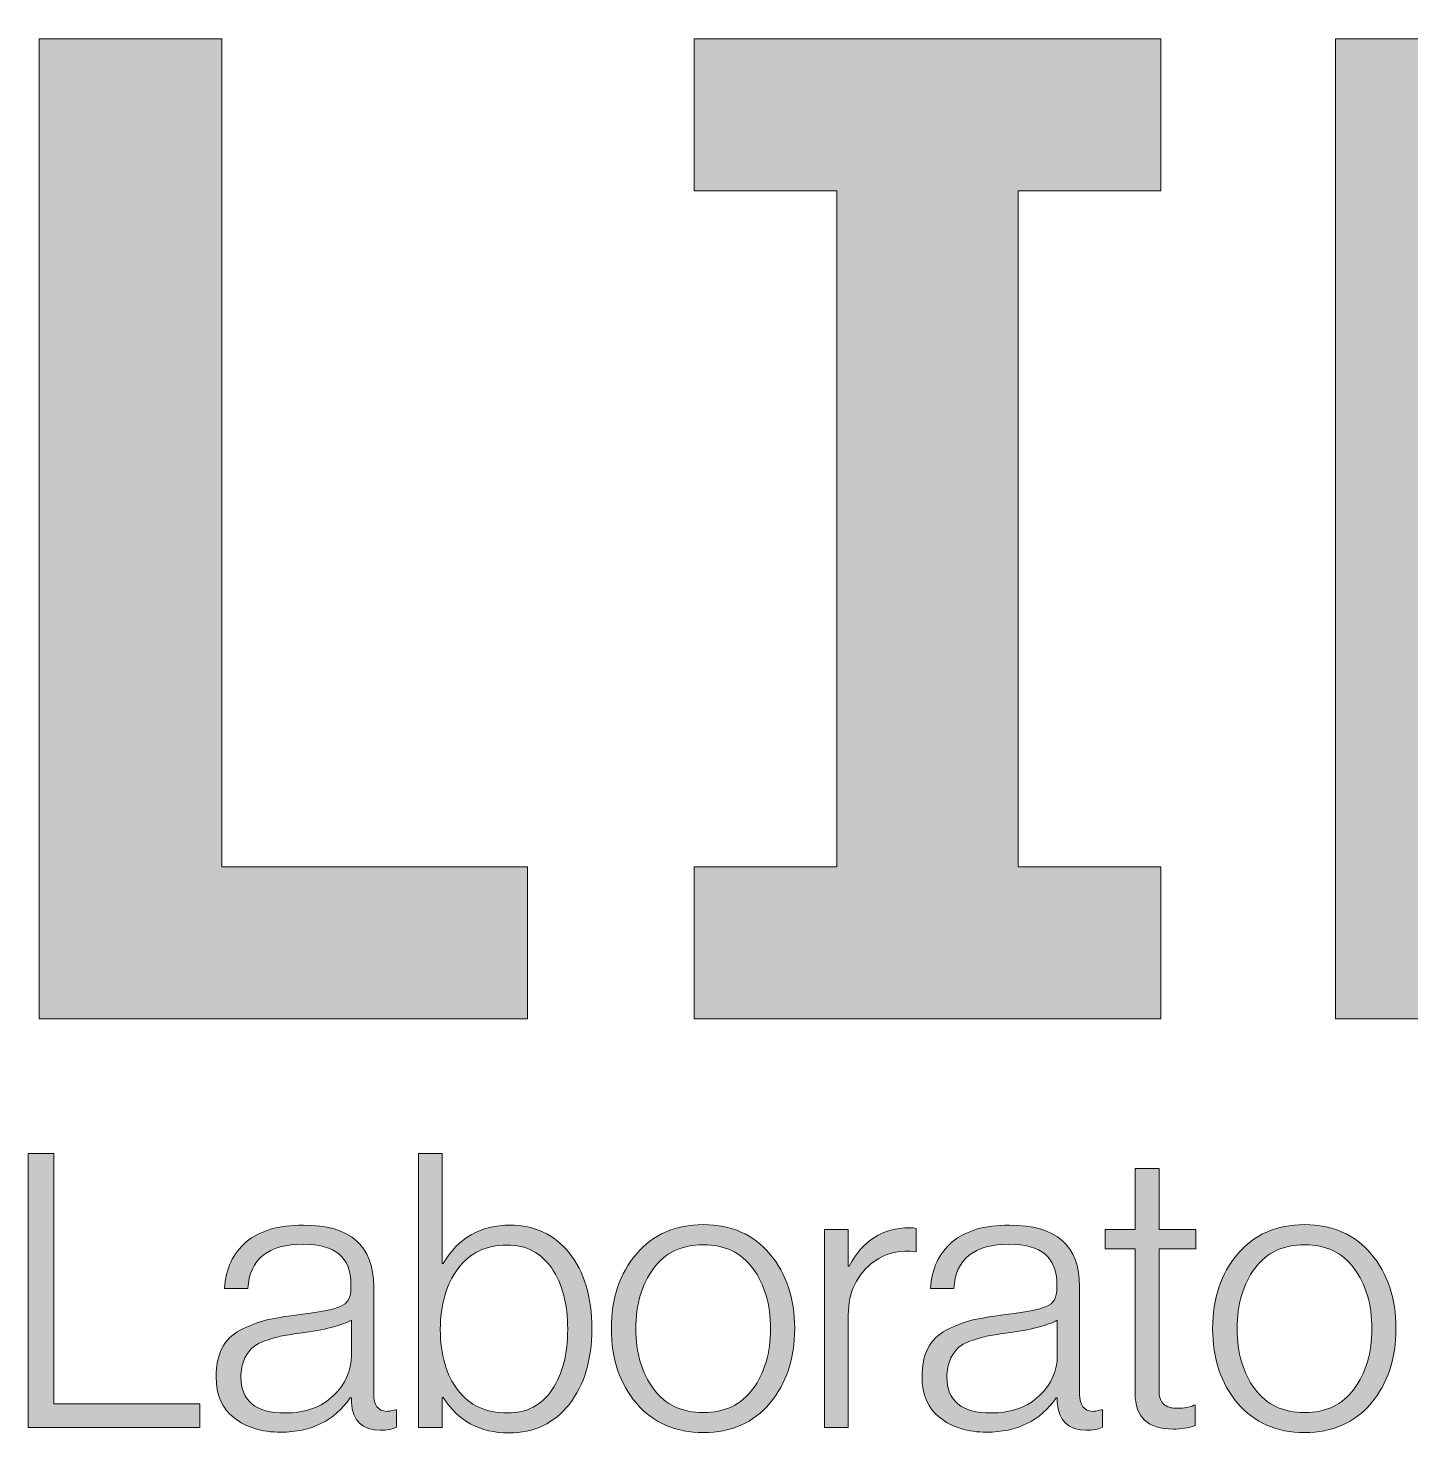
# Model space of a CAD drawing. Header units: inches. Extents: x 0.3 to 5.57, y -1.51 to -0.29.
# Drawn here: x 0.301 to 1.453, y -1.464 to -0.293 of the extents above; entities that cross this region are included whole.
import ezdxf

# ---------------------------------------------------------------- set-up
doc = ezdxf.new("R2010")
doc.units = ezdxf.units.IN
doc.header["$MEASUREMENT"] = 0
doc.layers.add('Layer 1', color=7, linetype='Continuous', lineweight=0)

# ---------------------------------------------------------------- blocks, each defined once
blk = doc.blocks.new('Block_1')
at = {"layer": 'Layer 1', "true_color": 0x282828, "transparency": 33554687}
h = blk.add_hatch(color=250, dxfattribs=at)
h.dxf.hatch_style = 2
edge = h.paths.add_edge_path()
edge.add_spline(control_points=[(0.31, -1.1189), (0.31, -1.1189), (0.31, -0.3023), (0.31, -0.3023), (0.31, -0.3023), (0.4623, -0.3023), (0.4623, -0.3023), (0.4623, -0.3023), (0.4623, -0.9923), (0.4623, -0.9923), (0.4623, -0.9923), (0.7167, -0.9923), (0.7167, -0.9923), (0.7167, -0.9923), (0.7167, -1.1189), (0.7167, -1.1189), (0.7167, -1.1189), (0.31, -1.1189), (0.31, -1.1189)], knot_values=[0, 0, 0, 0, 1, 1, 1, 2, 2, 2, 3, 3, 3, 4, 4, 4, 5, 5, 5, 6, 6, 6, 6], degree=3, periodic=0)
h = blk.add_hatch(color=250, dxfattribs=at)
h.dxf.hatch_style = 2
edge = h.paths.add_edge_path()
edge.add_spline(control_points=[(0.8556, -1.1189), (0.8556, -1.1189), (0.8556, -0.9923), (0.8556, -0.9923), (0.8556, -0.9923), (0.9745, -0.9923), (0.9745, -0.9923), (0.9745, -0.9923), (0.9745, -0.4289), (0.9745, -0.4289), (0.9745, -0.4289), (0.8556, -0.4289), (0.8556, -0.4289), (0.8556, -0.4289), (0.8556, -0.3023), (0.8556, -0.3023), (0.8556, -0.3023), (1.2445, -0.3023), (1.2445, -0.3023), (1.2445, -0.3023), (1.2445, -0.4289), (1.2445, -0.4289), (1.2445, -0.4289), (1.1256, -0.4289), (1.1256, -0.4289), (1.1256, -0.4289), (1.1256, -0.9923), (1.1256, -0.9923), (1.1256, -0.9923), (1.2445, -0.9923), (1.2445, -0.9923), (1.2445, -0.9923), (1.2445, -1.1189), (1.2445, -1.1189), (1.2445, -1.1189), (0.8556, -1.1189), (0.8556, -1.1189)], knot_values=[0, 0, 0, 0, 1, 1, 1, 2, 2, 2, 3, 3, 3, 4, 4, 4, 5, 5, 5, 6, 6, 6, 7, 7, 7, 8, 8, 8, 9, 9, 9, 10, 10, 10, 11, 11, 11, 12, 12, 12, 12], degree=3, periodic=0)
h = blk.add_hatch(color=250, dxfattribs=at)
h.dxf.hatch_style = 2
edge = h.paths.add_edge_path()
edge.add_spline(control_points=[(1.39, -1.1189), (1.39, -1.1189), (1.39, -0.3023), (1.39, -0.3023), (1.39, -0.3023), (1.5267, -0.3023), (1.5267, -0.3023), (1.5267, -0.3023), (1.6756, -0.7667), (1.6756, -0.7667), (1.6734, -0.7437), (1.6717, -0.7208), (1.6706, -0.6978), (1.6695, -0.6749), (1.6689, -0.6519), (1.6689, -0.6289), (1.6689, -0.6289), (1.6689, -0.3023), (1.6689, -0.3023), (1.6689, -0.3023), (1.8212, -0.3023), (1.8212, -0.3023), (1.8212, -0.3023), (1.8212, -1.1189), (1.8212, -1.1189), (1.8212, -1.1189), (1.6845, -1.1189), (1.6845, -1.1189), (1.6845, -1.1189), (1.5356, -0.6545), (1.5356, -0.6545), (1.5378, -0.6774), (1.5395, -0.7004), (1.5406, -0.7234), (1.5417, -0.7463), (1.5423, -0.7693), (1.5423, -0.7923), (1.5423, -0.7923), (1.5423, -1.1189), (1.5423, -1.1189), (1.5423, -1.1189), (1.39, -1.1189), (1.39, -1.1189)], knot_values=[0, 0, 0, 0, 1, 1, 1, 2, 2, 2, 3, 3, 3, 4, 4, 4, 5, 5, 5, 6, 6, 6, 7, 7, 7, 8, 8, 8, 9, 9, 9, 10, 10, 10, 11, 11, 11, 12, 12, 12, 13, 13, 13, 14, 14, 14, 14], degree=3, periodic=0)
h = blk.add_hatch(color=250, dxfattribs=at)
h.dxf.hatch_style = 2
edge = h.paths.add_edge_path()
edge.add_spline(control_points=[(2.1578, -1.1278), (2.1371, -1.1278), (2.1163, -1.1256), (2.0956, -1.1211), (2.0748, -1.1167), (2.0554, -1.1091), (2.0373, -1.0984), (2.0191, -1.0876), (2.0034, -1.0739), (1.99, -1.0573), (1.9767, -1.0406), (1.966, -1.0226), (1.9578, -1.0034), (1.9497, -0.9841), (1.9441, -0.9639), (1.9412, -0.9428), (1.9382, -0.9217), (1.9367, -0.9008), (1.9367, -0.88), (1.9367, -0.88), (1.9367, -0.5411), (1.9367, -0.5411), (1.9367, -0.5204), (1.9382, -0.4995), (1.9412, -0.4784), (1.9441, -0.4573), (1.9497, -0.4371), (1.9578, -0.4178), (1.966, -0.3986), (1.9767, -0.3806), (1.99, -0.3639), (2.0034, -0.3473), (2.0191, -0.3336), (2.0373, -0.3228), (2.0554, -0.3121), (2.0748, -0.3045), (2.0956, -0.3), (2.1163, -0.2956), (2.1371, -0.2934), (2.1578, -0.2934), (2.1771, -0.2934), (2.1965, -0.295), (2.2162, -0.2984), (2.2358, -0.3017), (2.2543, -0.308), (2.2717, -0.3173), (2.2891, -0.3265), (2.3047, -0.3382), (2.3184, -0.3523), (2.3321, -0.3663), (2.3434, -0.3821), (2.3523, -0.3995), (2.3612, -0.4169), (2.3678, -0.4352), (2.3723, -0.4545), (2.3767, -0.4737), (2.3789, -0.493), (2.3789, -0.5123), (2.3789, -0.5123), (2.3789, -0.5189), (2.3789, -0.5189), (2.3789, -0.5189), (2.2267, -0.5189), (2.2267, -0.5189), (2.2267, -0.5189), (2.2267, -0.5167), (2.2267, -0.5167), (2.2267, -0.5056), (2.2256, -0.4945), (2.2234, -0.4834), (2.2212, -0.4723), (2.2173, -0.4619), (2.2117, -0.4523), (2.2062, -0.4426), (2.1985, -0.4349), (2.1889, -0.4289), (2.1793, -0.423), (2.1689, -0.42), (2.1578, -0.42), (2.1489, -0.42), (2.1406, -0.4221), (2.1328, -0.4261), (2.125, -0.4302), (2.1186, -0.4356), (2.1134, -0.4423), (2.1082, -0.4489), (2.1039, -0.4563), (2.1006, -0.4645), (2.0973, -0.4726), (2.0947, -0.481), (2.0928, -0.4895), (2.091, -0.498), (2.0899, -0.5065), (2.0895, -0.515), (2.0891, -0.5236), (2.0889, -0.5323), (2.0889, -0.5411), (2.0889, -0.5411), (2.0889, -0.88), (2.0889, -0.88), (2.0889, -0.8889), (2.0891, -0.8976), (2.0895, -0.9062), (2.0899, -0.9147), (2.091, -0.9232), (2.0928, -0.9317), (2.0947, -0.9402), (2.0973, -0.9486), (2.1006, -0.9567), (2.1039, -0.9649), (2.1082, -0.9723), (2.1134, -0.9789), (2.1186, -0.9856), (2.125, -0.991), (2.1328, -0.995), (2.1406, -0.9991), (2.1489, -1.0012), (2.1578, -1.0012), (2.1689, -1.0012), (2.1793, -0.9982), (2.1889, -0.9923), (2.1985, -0.9863), (2.2062, -0.9786), (2.2117, -0.9689), (2.2173, -0.9593), (2.2212, -0.9489), (2.2234, -0.9378), (2.2256, -0.9267), (2.2267, -0.9156), (2.2267, -0.9045), (2.2267, -0.9045), (2.2267, -0.9023), (2.2267, -0.9023), (2.2267, -0.9023), (2.3789, -0.9023), (2.3789, -0.9023), (2.3789, -0.9023), (2.3789, -0.9089), (2.3789, -0.9089), (2.3789, -0.9282), (2.3767, -0.9475), (2.3723, -0.9667), (2.3678, -0.986), (2.3612, -1.0043), (2.3523, -1.0217), (2.3434, -1.0391), (2.3321, -1.0549), (2.3184, -1.0689), (2.3047, -1.083), (2.2891, -1.0947), (2.2717, -1.1039), (2.2543, -1.1132), (2.2358, -1.1195), (2.2162, -1.1228), (2.1965, -1.1262), (2.1771, -1.1278), (2.1578, -1.1278)], knot_values=[0, 0, 0, 0, 1, 1, 1, 2, 2, 2, 3, 3, 3, 4, 4, 4, 5, 5, 5, 6, 6, 6, 7, 7, 7, 8, 8, 8, 9, 9, 9, 10, 10, 10, 11, 11, 11, 12, 12, 12, 13, 13, 13, 14, 14, 14, 15, 15, 15, 16, 16, 16, 17, 17, 17, 18, 18, 18, 19, 19, 19, 20, 20, 20, 21, 21, 21, 22, 22, 22, 23, 23, 23, 24, 24, 24, 25, 25, 25, 26, 26, 26, 27, 27, 27, 28, 28, 28, 29, 29, 29, 30, 30, 30, 31, 31, 31, 32, 32, 32, 33, 33, 33, 34, 34, 34, 35, 35, 35, 36, 36, 36, 37, 37, 37, 38, 38, 38, 39, 39, 39, 40, 40, 40, 41, 41, 41, 42, 42, 42, 43, 43, 43, 44, 44, 44, 45, 45, 45, 46, 46, 46, 47, 47, 47, 48, 48, 48, 49, 49, 49, 50, 50, 50, 51, 51, 51, 52, 52, 52, 52], degree=3, periodic=0)
at = {"layer": 'Layer 1'}
for points, knots in [([(0.31, -1.1189), (0.31, -1.1189), (0.31, -0.3023), (0.31, -0.3023), (0.31, -0.3023), (0.4623, -0.3023), (0.4623, -0.3023), (0.4623, -0.3023), (0.4623, -0.9923), (0.4623, -0.9923), (0.4623, -0.9923), (0.7167, -0.9923), (0.7167, -0.9923), (0.7167, -0.9923), (0.7167, -1.1189), (0.7167, -1.1189), (0.7167, -1.1189), (0.31, -1.1189), (0.31, -1.1189)], [0, 0, 0, 0, 1, 1, 1, 2, 2, 2, 3, 3, 3, 4, 4, 4, 5, 5, 5, 6, 6, 6, 6]), ([(0.8556, -1.1189), (0.8556, -1.1189), (0.8556, -0.9923), (0.8556, -0.9923), (0.8556, -0.9923), (0.9745, -0.9923), (0.9745, -0.9923), (0.9745, -0.9923), (0.9745, -0.4289), (0.9745, -0.4289), (0.9745, -0.4289), (0.8556, -0.4289), (0.8556, -0.4289), (0.8556, -0.4289), (0.8556, -0.3023), (0.8556, -0.3023), (0.8556, -0.3023), (1.2445, -0.3023), (1.2445, -0.3023), (1.2445, -0.3023), (1.2445, -0.4289), (1.2445, -0.4289), (1.2445, -0.4289), (1.1256, -0.4289), (1.1256, -0.4289), (1.1256, -0.4289), (1.1256, -0.9923), (1.1256, -0.9923), (1.1256, -0.9923), (1.2445, -0.9923), (1.2445, -0.9923), (1.2445, -0.9923), (1.2445, -1.1189), (1.2445, -1.1189), (1.2445, -1.1189), (0.8556, -1.1189), (0.8556, -1.1189)], [0, 0, 0, 0, 1, 1, 1, 2, 2, 2, 3, 3, 3, 4, 4, 4, 5, 5, 5, 6, 6, 6, 7, 7, 7, 8, 8, 8, 9, 9, 9, 10, 10, 10, 11, 11, 11, 12, 12, 12, 12]), ([(1.39, -1.1189), (1.39, -1.1189), (1.39, -0.3023), (1.39, -0.3023), (1.39, -0.3023), (1.5267, -0.3023), (1.5267, -0.3023), (1.5267, -0.3023), (1.6756, -0.7667), (1.6756, -0.7667), (1.6734, -0.7437), (1.6717, -0.7208), (1.6706, -0.6978), (1.6695, -0.6749), (1.6689, -0.6519), (1.6689, -0.6289), (1.6689, -0.6289), (1.6689, -0.3023), (1.6689, -0.3023), (1.6689, -0.3023), (1.8212, -0.3023), (1.8212, -0.3023), (1.8212, -0.3023), (1.8212, -1.1189), (1.8212, -1.1189), (1.8212, -1.1189), (1.6845, -1.1189), (1.6845, -1.1189), (1.6845, -1.1189), (1.5356, -0.6545), (1.5356, -0.6545), (1.5378, -0.6774), (1.5395, -0.7004), (1.5406, -0.7234), (1.5417, -0.7463), (1.5423, -0.7693), (1.5423, -0.7923), (1.5423, -0.7923), (1.5423, -1.1189), (1.5423, -1.1189), (1.5423, -1.1189), (1.39, -1.1189), (1.39, -1.1189)], [0, 0, 0, 0, 1, 1, 1, 2, 2, 2, 3, 3, 3, 4, 4, 4, 5, 5, 5, 6, 6, 6, 7, 7, 7, 8, 8, 8, 9, 9, 9, 10, 10, 10, 11, 11, 11, 12, 12, 12, 13, 13, 13, 14, 14, 14, 14]), ([(2.1578, -1.1278), (2.1371, -1.1278), (2.1163, -1.1256), (2.0956, -1.1211), (2.0748, -1.1167), (2.0554, -1.1091), (2.0373, -1.0984), (2.0191, -1.0876), (2.0034, -1.0739), (1.99, -1.0573), (1.9767, -1.0406), (1.966, -1.0226), (1.9578, -1.0034), (1.9497, -0.9841), (1.9441, -0.9639), (1.9412, -0.9428), (1.9382, -0.9217), (1.9367, -0.9008), (1.9367, -0.88), (1.9367, -0.88), (1.9367, -0.5411), (1.9367, -0.5411), (1.9367, -0.5204), (1.9382, -0.4995), (1.9412, -0.4784), (1.9441, -0.4573), (1.9497, -0.4371), (1.9578, -0.4178), (1.966, -0.3986), (1.9767, -0.3806), (1.99, -0.3639), (2.0034, -0.3473), (2.0191, -0.3336), (2.0373, -0.3228), (2.0554, -0.3121), (2.0748, -0.3045), (2.0956, -0.3), (2.1163, -0.2956), (2.1371, -0.2934), (2.1578, -0.2934), (2.1771, -0.2934), (2.1965, -0.295), (2.2162, -0.2984), (2.2358, -0.3017), (2.2543, -0.308), (2.2717, -0.3173), (2.2891, -0.3265), (2.3047, -0.3382), (2.3184, -0.3523), (2.3321, -0.3663), (2.3434, -0.3821), (2.3523, -0.3995), (2.3612, -0.4169), (2.3678, -0.4352), (2.3723, -0.4545), (2.3767, -0.4737), (2.3789, -0.493), (2.3789, -0.5123), (2.3789, -0.5123), (2.3789, -0.5189), (2.3789, -0.5189), (2.3789, -0.5189), (2.2267, -0.5189), (2.2267, -0.5189), (2.2267, -0.5189), (2.2267, -0.5167), (2.2267, -0.5167), (2.2267, -0.5056), (2.2256, -0.4945), (2.2234, -0.4834), (2.2212, -0.4723), (2.2173, -0.4619), (2.2117, -0.4523), (2.2062, -0.4426), (2.1985, -0.4349), (2.1889, -0.4289), (2.1793, -0.423), (2.1689, -0.42), (2.1578, -0.42), (2.1489, -0.42), (2.1406, -0.4221), (2.1328, -0.4261), (2.125, -0.4302), (2.1186, -0.4356), (2.1134, -0.4423), (2.1082, -0.4489), (2.1039, -0.4563), (2.1006, -0.4645), (2.0973, -0.4726), (2.0947, -0.481), (2.0928, -0.4895), (2.091, -0.498), (2.0899, -0.5065), (2.0895, -0.515), (2.0891, -0.5236), (2.0889, -0.5323), (2.0889, -0.5411), (2.0889, -0.5411), (2.0889, -0.88), (2.0889, -0.88), (2.0889, -0.8889), (2.0891, -0.8976), (2.0895, -0.9062), (2.0899, -0.9147), (2.091, -0.9232), (2.0928, -0.9317), (2.0947, -0.9402), (2.0973, -0.9486), (2.1006, -0.9567), (2.1039, -0.9649), (2.1082, -0.9723), (2.1134, -0.9789), (2.1186, -0.9856), (2.125, -0.991), (2.1328, -0.995), (2.1406, -0.9991), (2.1489, -1.0012), (2.1578, -1.0012), (2.1689, -1.0012), (2.1793, -0.9982), (2.1889, -0.9923), (2.1985, -0.9863), (2.2062, -0.9786), (2.2117, -0.9689), (2.2173, -0.9593), (2.2212, -0.9489), (2.2234, -0.9378), (2.2256, -0.9267), (2.2267, -0.9156), (2.2267, -0.9045), (2.2267, -0.9045), (2.2267, -0.9023), (2.2267, -0.9023), (2.2267, -0.9023), (2.3789, -0.9023), (2.3789, -0.9023), (2.3789, -0.9023), (2.3789, -0.9089), (2.3789, -0.9089), (2.3789, -0.9282), (2.3767, -0.9475), (2.3723, -0.9667), (2.3678, -0.986), (2.3612, -1.0043), (2.3523, -1.0217), (2.3434, -1.0391), (2.3321, -1.0549), (2.3184, -1.0689), (2.3047, -1.083), (2.2891, -1.0947), (2.2717, -1.1039), (2.2543, -1.1132), (2.2358, -1.1195), (2.2162, -1.1228), (2.1965, -1.1262), (2.1771, -1.1278), (2.1578, -1.1278)], [0, 0, 0, 0, 1, 1, 1, 2, 2, 2, 3, 3, 3, 4, 4, 4, 5, 5, 5, 6, 6, 6, 7, 7, 7, 8, 8, 8, 9, 9, 9, 10, 10, 10, 11, 11, 11, 12, 12, 12, 13, 13, 13, 14, 14, 14, 15, 15, 15, 16, 16, 16, 17, 17, 17, 18, 18, 18, 19, 19, 19, 20, 20, 20, 21, 21, 21, 22, 22, 22, 23, 23, 23, 24, 24, 24, 25, 25, 25, 26, 26, 26, 27, 27, 27, 28, 28, 28, 29, 29, 29, 30, 30, 30, 31, 31, 31, 32, 32, 32, 33, 33, 33, 34, 34, 34, 35, 35, 35, 36, 36, 36, 37, 37, 37, 38, 38, 38, 39, 39, 39, 40, 40, 40, 41, 41, 41, 42, 42, 42, 43, 43, 43, 44, 44, 44, 45, 45, 45, 46, 46, 46, 47, 47, 47, 48, 48, 48, 49, 49, 49, 50, 50, 50, 51, 51, 51, 52, 52, 52, 52])]:
    blk.add_open_spline(points, degree=3, knots=knots, dxfattribs=at)
blk = doc.blocks.new('Block_0')
at = {"layer": 'Layer 1'}
blk.add_blockref('Block_1', (0, 0), dxfattribs=at)
blk = doc.blocks.new('Block_3')
at = {"layer": 'Layer 1', "true_color": 0x282828, "transparency": 33554687}
h = blk.add_hatch(color=250, dxfattribs=at)
h.dxf.hatch_style = 2
edge = h.paths.add_edge_path()
edge.add_spline(control_points=[(0.3008, -1.4593), (0.3008, -1.4593), (0.3008, -1.2309), (0.3008, -1.2309), (0.3008, -1.2309), (0.3222, -1.2309), (0.3222, -1.2309), (0.3222, -1.2309), (0.3222, -1.4395), (0.3222, -1.4395), (0.3222, -1.4395), (0.4439, -1.4395), (0.4439, -1.4395), (0.4439, -1.4395), (0.4439, -1.4593), (0.4439, -1.4593), (0.4439, -1.4593), (0.3008, -1.4593), (0.3008, -1.4593)], knot_values=[0, 0, 0, 0, 1, 1, 1, 2, 2, 2, 3, 3, 3, 4, 4, 4, 5, 5, 5, 6, 6, 6, 6], degree=3, periodic=0)
h = blk.add_hatch(color=250, dxfattribs=at)
h.dxf.hatch_style = 2
edge = h.paths.add_edge_path()
edge.add_spline(control_points=[(0.7001, -1.4472), (0.7163, -1.4472), (0.7287, -1.4407), (0.7374, -1.4277), (0.746, -1.4147), (0.7503, -1.398), (0.7503, -1.3775), (0.7503, -1.3565), (0.7459, -1.3395), (0.737, -1.3266), (0.7282, -1.3137), (0.7158, -1.3073), (0.6998, -1.3073), (0.6821, -1.3073), (0.6685, -1.3139), (0.6588, -1.3271), (0.6491, -1.3403), (0.6442, -1.3571), (0.6442, -1.3775), (0.6442, -1.3986), (0.6491, -1.4155), (0.6588, -1.4282), (0.6685, -1.4409), (0.6823, -1.4472), (0.7001, -1.4472)], knot_values=[0, 0, 0, 0, 1, 1, 1, 2, 2, 2, 3, 3, 3, 4, 4, 4, 5, 5, 5, 6, 6, 6, 7, 7, 7, 8, 8, 8, 8], degree=3, periodic=0)
edge = h.paths.add_edge_path()
edge.add_spline(control_points=[(0.7011, -1.4638), (0.6775, -1.4638), (0.6592, -1.454), (0.6465, -1.4344), (0.6465, -1.4344), (0.6458, -1.4344), (0.6458, -1.4344), (0.6458, -1.4344), (0.6458, -1.4593), (0.6458, -1.4593), (0.6458, -1.4593), (0.626, -1.4593), (0.626, -1.4593), (0.626, -1.4593), (0.626, -1.2309), (0.626, -1.2309), (0.626, -1.2309), (0.6458, -1.2309), (0.6458, -1.2309), (0.6458, -1.2309), (0.6458, -1.3226), (0.6458, -1.3226), (0.6458, -1.3226), (0.6465, -1.3226), (0.6465, -1.3226), (0.6592, -1.3013), (0.6779, -1.2907), (0.7024, -1.2907), (0.7226, -1.2907), (0.739, -1.2984), (0.7516, -1.3138), (0.7641, -1.3293), (0.7704, -1.3504), (0.7704, -1.3772), (0.7704, -1.403), (0.7642, -1.4239), (0.7517, -1.4398), (0.7393, -1.4558), (0.7224, -1.4638), (0.7011, -1.4638)], knot_values=[0, 0, 0, 0, 1, 1, 1, 2, 2, 2, 3, 3, 3, 4, 4, 4, 5, 5, 5, 6, 6, 6, 7, 7, 7, 8, 8, 8, 9, 9, 9, 10, 10, 10, 11, 11, 11, 12, 12, 12, 13, 13, 13, 13], degree=3, periodic=0)
h = blk.add_hatch(color=250, dxfattribs=at)
h.dxf.hatch_style = 2
edge = h.paths.add_edge_path()
edge.add_spline(control_points=[(1.2547, -1.4606), (1.2336, -1.4606), (1.223, -1.4507), (1.223, -1.4309), (1.223, -1.4309), (1.223, -1.3105), (1.223, -1.3105), (1.223, -1.3105), (1.1981, -1.3105), (1.1981, -1.3105), (1.1981, -1.3105), (1.1981, -1.2942), (1.1981, -1.2942), (1.1981, -1.2942), (1.223, -1.2942), (1.223, -1.2942), (1.223, -1.2942), (1.223, -1.2434), (1.223, -1.2434), (1.223, -1.2434), (1.2429, -1.2434), (1.2429, -1.2434), (1.2429, -1.2434), (1.2429, -1.2942), (1.2429, -1.2942), (1.2429, -1.2942), (1.2735, -1.2942), (1.2735, -1.2942), (1.2735, -1.2942), (1.2735, -1.3105), (1.2735, -1.3105), (1.2735, -1.3105), (1.2429, -1.3105), (1.2429, -1.3105), (1.2429, -1.3105), (1.2429, -1.4277), (1.2429, -1.4277), (1.2429, -1.4334), (1.2441, -1.4375), (1.2467, -1.4398), (1.2493, -1.4422), (1.2533, -1.4433), (1.2588, -1.4433), (1.2637, -1.4433), (1.2681, -1.4425), (1.2719, -1.4408), (1.2719, -1.4408), (1.2729, -1.4408), (1.2729, -1.4408), (1.2729, -1.4408), (1.2729, -1.4577), (1.2729, -1.4577), (1.2676, -1.4596), (1.2615, -1.4606), (1.2547, -1.4606)], knot_values=[0, 0, 0, 0, 1, 1, 1, 2, 2, 2, 3, 3, 3, 4, 4, 4, 5, 5, 5, 6, 6, 6, 7, 7, 7, 8, 8, 8, 9, 9, 9, 10, 10, 10, 11, 11, 11, 12, 12, 12, 13, 13, 13, 14, 14, 14, 15, 15, 15, 16, 16, 16, 17, 17, 17, 18, 18, 18, 18], degree=3, periodic=0)
h = blk.add_hatch(color=250, dxfattribs=at)
h.dxf.hatch_style = 2
edge = h.paths.add_edge_path()
edge.add_spline(control_points=[(0.5149, -1.4472), (0.5319, -1.4472), (0.5454, -1.4423), (0.5553, -1.4326), (0.5652, -1.423), (0.5701, -1.4119), (0.5701, -1.3996), (0.5701, -1.3996), (0.5701, -1.3699), (0.5701, -1.3699), (0.562, -1.3743), (0.5478, -1.378), (0.5273, -1.3807), (0.5205, -1.3816), (0.5151, -1.3824), (0.5112, -1.3833), (0.5072, -1.3842), (0.5029, -1.3854), (0.4981, -1.3871), (0.4933, -1.3888), (0.4897, -1.3909), (0.4872, -1.3932), (0.4848, -1.3955), (0.4826, -1.3987), (0.4808, -1.4028), (0.479, -1.4068), (0.4781, -1.4116), (0.4781, -1.4172), (0.4781, -1.4372), (0.4904, -1.4472), (0.5149, -1.4472)], knot_values=[0, 0, 0, 0, 1, 1, 1, 2, 2, 2, 3, 3, 3, 4, 4, 4, 5, 5, 5, 6, 6, 6, 7, 7, 7, 8, 8, 8, 9, 9, 9, 10, 10, 10, 10], degree=3, periodic=0)
edge = h.paths.add_edge_path()
edge.add_spline(control_points=[(0.5113, -1.4632), (0.4954, -1.4632), (0.4824, -1.4592), (0.4724, -1.4513), (0.4623, -1.4435), (0.4574, -1.4321), (0.4574, -1.4172), (0.4574, -1.4078), (0.459, -1.3999), (0.4623, -1.3934), (0.4656, -1.3869), (0.4707, -1.3818), (0.4776, -1.3782), (0.4846, -1.3746), (0.4916, -1.3719), (0.4987, -1.37), (0.5059, -1.3682), (0.5147, -1.3667), (0.5254, -1.3654), (0.5433, -1.3633), (0.5551, -1.361), (0.561, -1.3585), (0.5669, -1.3561), (0.5698, -1.3509), (0.5698, -1.343), (0.5698, -1.343), (0.5698, -1.3399), (0.5698, -1.3399), (0.5698, -1.3177), (0.5566, -1.3066), (0.5302, -1.3066), (0.5008, -1.3066), (0.4854, -1.3189), (0.4839, -1.3434), (0.4839, -1.3434), (0.4644, -1.3434), (0.4644, -1.3434), (0.4654, -1.327), (0.4715, -1.3141), (0.4826, -1.3047), (0.4937, -1.2953), (0.5095, -1.2907), (0.5302, -1.2907), (0.5692, -1.2907), (0.5887, -1.3077), (0.5887, -1.3418), (0.5887, -1.3418), (0.5887, -1.4315), (0.5887, -1.4315), (0.5887, -1.4407), (0.5923, -1.4455), (0.5995, -1.4459), (0.6006, -1.4459), (0.603, -1.4455), (0.6069, -1.4446), (0.6069, -1.4446), (0.6078, -1.4446), (0.6078, -1.4446), (0.6078, -1.4446), (0.6078, -1.459), (0.6078, -1.459), (0.604, -1.4607), (0.5995, -1.4616), (0.5944, -1.4616), (0.5791, -1.4616), (0.571, -1.4538), (0.5701, -1.4382), (0.5701, -1.4382), (0.5701, -1.4347), (0.5701, -1.4347), (0.5701, -1.4347), (0.5692, -1.4347), (0.5692, -1.4347), (0.5557, -1.4537), (0.5365, -1.4632), (0.5113, -1.4632)], knot_values=[0, 0, 0, 0, 1, 1, 1, 2, 2, 2, 3, 3, 3, 4, 4, 4, 5, 5, 5, 6, 6, 6, 7, 7, 7, 8, 8, 8, 9, 9, 9, 10, 10, 10, 11, 11, 11, 12, 12, 12, 13, 13, 13, 14, 14, 14, 15, 15, 15, 16, 16, 16, 17, 17, 17, 18, 18, 18, 19, 19, 19, 20, 20, 20, 21, 21, 21, 22, 22, 22, 23, 23, 23, 24, 24, 24, 25, 25, 25, 25], degree=3, periodic=0)
h = blk.add_hatch(color=250, dxfattribs=at)
h.dxf.hatch_style = 2
edge = h.paths.add_edge_path()
edge.add_spline(control_points=[(0.8634, -1.4469), (0.881, -1.4469), (0.8948, -1.4403), (0.9046, -1.4271), (0.9144, -1.4139), (0.9193, -1.3971), (0.9193, -1.3769), (0.9193, -1.3567), (0.9144, -1.34), (0.9046, -1.3268), (0.8948, -1.3136), (0.881, -1.307), (0.8634, -1.307), (0.8455, -1.307), (0.8316, -1.3136), (0.8218, -1.3268), (0.812, -1.34), (0.8071, -1.3567), (0.8071, -1.3769), (0.8071, -1.3971), (0.812, -1.4139), (0.8218, -1.4271), (0.8316, -1.4403), (0.8455, -1.4469), (0.8634, -1.4469)], knot_values=[0, 0, 0, 0, 1, 1, 1, 2, 2, 2, 3, 3, 3, 4, 4, 4, 5, 5, 5, 6, 6, 6, 7, 7, 7, 8, 8, 8, 8], degree=3, periodic=0)
edge = h.paths.add_edge_path()
edge.add_spline(control_points=[(0.8634, -1.4635), (0.8399, -1.4635), (0.8213, -1.4553), (0.8075, -1.439), (0.7936, -1.4227), (0.7867, -1.402), (0.7867, -1.3769), (0.7867, -1.3518), (0.7936, -1.3311), (0.8075, -1.3148), (0.8213, -1.2985), (0.8399, -1.2903), (0.8634, -1.2903), (0.8866, -1.2903), (0.9051, -1.2985), (0.9188, -1.3148), (0.9325, -1.3311), (0.9394, -1.3518), (0.9394, -1.3769), (0.9394, -1.402), (0.9325, -1.4227), (0.9188, -1.439), (0.9051, -1.4553), (0.8866, -1.4635), (0.8634, -1.4635)], knot_values=[0, 0, 0, 0, 1, 1, 1, 2, 2, 2, 3, 3, 3, 4, 4, 4, 5, 5, 5, 6, 6, 6, 7, 7, 7, 8, 8, 8, 8], degree=3, periodic=0)
h = blk.add_hatch(color=250, dxfattribs=at)
h.dxf.hatch_style = 2
edge = h.paths.add_edge_path()
edge.add_spline(control_points=[(0.9643, -1.4593), (0.9643, -1.4593), (0.9643, -1.2942), (0.9643, -1.2942), (0.9643, -1.2942), (0.9841, -1.2942), (0.9841, -1.2942), (0.9841, -1.2942), (0.9841, -1.3248), (0.9841, -1.3248), (0.9841, -1.3248), (0.9848, -1.3248), (0.9848, -1.3248), (0.996, -1.3035), (1.0129, -1.2929), (1.0352, -1.2929), (1.0372, -1.2929), (1.039, -1.2931), (1.0407, -1.2935), (1.0407, -1.2935), (1.0407, -1.313), (1.0407, -1.313), (1.0277, -1.3109), (1.016, -1.3136), (1.0055, -1.321), (0.9913, -1.3317), (0.9841, -1.3464), (0.9841, -1.3654), (0.9841, -1.3654), (0.9841, -1.4593), (0.9841, -1.4593), (0.9841, -1.4593), (0.9643, -1.4593), (0.9643, -1.4593)], knot_values=[0, 0, 0, 0, 1, 1, 1, 2, 2, 2, 3, 3, 3, 4, 4, 4, 5, 5, 5, 6, 6, 6, 7, 7, 7, 8, 8, 8, 9, 9, 9, 10, 10, 10, 11, 11, 11, 11], degree=3, periodic=0)
h = blk.add_hatch(color=250, dxfattribs=at)
h.dxf.hatch_style = 2
edge = h.paths.add_edge_path()
edge.add_spline(control_points=[(1.1029, -1.4472), (1.12, -1.4472), (1.1334, -1.4423), (1.1434, -1.4326), (1.1533, -1.423), (1.1582, -1.4119), (1.1582, -1.3996), (1.1582, -1.3996), (1.1582, -1.3699), (1.1582, -1.3699), (1.1501, -1.3743), (1.1359, -1.378), (1.1154, -1.3807), (1.1086, -1.3816), (1.1032, -1.3824), (1.0993, -1.3833), (1.0953, -1.3842), (1.091, -1.3854), (1.0862, -1.3871), (1.0814, -1.3888), (1.0778, -1.3909), (1.0753, -1.3932), (1.0729, -1.3955), (1.0707, -1.3987), (1.0689, -1.4028), (1.0671, -1.4068), (1.0662, -1.4116), (1.0662, -1.4172), (1.0662, -1.4372), (1.0785, -1.4472), (1.1029, -1.4472)], knot_values=[0, 0, 0, 0, 1, 1, 1, 2, 2, 2, 3, 3, 3, 4, 4, 4, 5, 5, 5, 6, 6, 6, 7, 7, 7, 8, 8, 8, 9, 9, 9, 10, 10, 10, 10], degree=3, periodic=0)
edge = h.paths.add_edge_path()
edge.add_spline(control_points=[(1.0994, -1.4632), (1.0835, -1.4632), (1.0705, -1.4592), (1.0605, -1.4513), (1.0504, -1.4435), (1.0455, -1.4321), (1.0455, -1.4172), (1.0455, -1.4078), (1.0471, -1.3999), (1.0504, -1.3934), (1.0537, -1.3869), (1.0588, -1.3818), (1.0657, -1.3782), (1.0726, -1.3746), (1.0797, -1.3719), (1.0868, -1.37), (1.094, -1.3682), (1.1028, -1.3667), (1.1135, -1.3654), (1.1314, -1.3633), (1.1432, -1.361), (1.1491, -1.3585), (1.155, -1.3561), (1.1579, -1.3509), (1.1579, -1.343), (1.1579, -1.343), (1.1579, -1.3399), (1.1579, -1.3399), (1.1579, -1.3177), (1.1447, -1.3066), (1.1183, -1.3066), (1.0889, -1.3066), (1.0734, -1.3189), (1.072, -1.3434), (1.072, -1.3434), (1.0525, -1.3434), (1.0525, -1.3434), (1.0535, -1.327), (1.0596, -1.3141), (1.0707, -1.3047), (1.0818, -1.2953), (1.0976, -1.2907), (1.1183, -1.2907), (1.1573, -1.2907), (1.1767, -1.3077), (1.1767, -1.3418), (1.1767, -1.3418), (1.1767, -1.4315), (1.1767, -1.4315), (1.1767, -1.4407), (1.1804, -1.4455), (1.1876, -1.4459), (1.1887, -1.4459), (1.1911, -1.4455), (1.1949, -1.4446), (1.1949, -1.4446), (1.1959, -1.4446), (1.1959, -1.4446), (1.1959, -1.4446), (1.1959, -1.459), (1.1959, -1.459), (1.1921, -1.4607), (1.1876, -1.4616), (1.1825, -1.4616), (1.1672, -1.4616), (1.1591, -1.4538), (1.1582, -1.4382), (1.1582, -1.4382), (1.1582, -1.4347), (1.1582, -1.4347), (1.1582, -1.4347), (1.1573, -1.4347), (1.1573, -1.4347), (1.1438, -1.4537), (1.1246, -1.4632), (1.0994, -1.4632)], knot_values=[0, 0, 0, 0, 1, 1, 1, 2, 2, 2, 3, 3, 3, 4, 4, 4, 5, 5, 5, 6, 6, 6, 7, 7, 7, 8, 8, 8, 9, 9, 9, 10, 10, 10, 11, 11, 11, 12, 12, 12, 13, 13, 13, 14, 14, 14, 15, 15, 15, 16, 16, 16, 17, 17, 17, 18, 18, 18, 19, 19, 19, 20, 20, 20, 21, 21, 21, 22, 22, 22, 23, 23, 23, 24, 24, 24, 25, 25, 25, 25], degree=3, periodic=0)
h = blk.add_hatch(color=250, dxfattribs=at)
h.dxf.hatch_style = 2
edge = h.paths.add_edge_path()
edge.add_spline(control_points=[(1.3642, -1.4469), (1.3819, -1.4469), (1.3957, -1.4403), (1.4054, -1.4271), (1.4153, -1.4139), (1.4202, -1.3971), (1.4202, -1.3769), (1.4202, -1.3567), (1.4153, -1.34), (1.4054, -1.3268), (1.3957, -1.3136), (1.3819, -1.307), (1.3642, -1.307), (1.3464, -1.307), (1.3325, -1.3136), (1.3227, -1.3268), (1.3129, -1.34), (1.308, -1.3567), (1.308, -1.3769), (1.308, -1.3971), (1.3129, -1.4139), (1.3227, -1.4271), (1.3325, -1.4403), (1.3464, -1.4469), (1.3642, -1.4469)], knot_values=[0, 0, 0, 0, 1, 1, 1, 2, 2, 2, 3, 3, 3, 4, 4, 4, 5, 5, 5, 6, 6, 6, 7, 7, 7, 8, 8, 8, 8], degree=3, periodic=0)
edge = h.paths.add_edge_path()
edge.add_spline(control_points=[(1.3642, -1.4635), (1.3408, -1.4635), (1.3222, -1.4553), (1.3083, -1.439), (1.2945, -1.4227), (1.2876, -1.402), (1.2876, -1.3769), (1.2876, -1.3518), (1.2945, -1.3311), (1.3083, -1.3148), (1.3222, -1.2985), (1.3408, -1.2903), (1.3642, -1.2903), (1.3875, -1.2903), (1.4059, -1.2985), (1.4197, -1.3148), (1.4334, -1.3311), (1.4403, -1.3518), (1.4403, -1.3769), (1.4403, -1.402), (1.4334, -1.4227), (1.4197, -1.439), (1.4059, -1.4553), (1.3875, -1.4635), (1.3642, -1.4635)], knot_values=[0, 0, 0, 0, 1, 1, 1, 2, 2, 2, 3, 3, 3, 4, 4, 4, 5, 5, 5, 6, 6, 6, 7, 7, 7, 8, 8, 8, 8], degree=3, periodic=0)
at = {"layer": 'Layer 1'}
for points, knots in [([(0.3008, -1.4593), (0.3008, -1.4593), (0.3008, -1.2309), (0.3008, -1.2309), (0.3008, -1.2309), (0.3222, -1.2309), (0.3222, -1.2309), (0.3222, -1.2309), (0.3222, -1.4395), (0.3222, -1.4395), (0.3222, -1.4395), (0.4439, -1.4395), (0.4439, -1.4395), (0.4439, -1.4395), (0.4439, -1.4593), (0.4439, -1.4593), (0.4439, -1.4593), (0.3008, -1.4593), (0.3008, -1.4593)], [0, 0, 0, 0, 1, 1, 1, 2, 2, 2, 3, 3, 3, 4, 4, 4, 5, 5, 5, 6, 6, 6, 6]), ([(0.7011, -1.4638), (0.6775, -1.4638), (0.6592, -1.454), (0.6465, -1.4344), (0.6465, -1.4344), (0.6458, -1.4344), (0.6458, -1.4344), (0.6458, -1.4344), (0.6458, -1.4593), (0.6458, -1.4593), (0.6458, -1.4593), (0.626, -1.4593), (0.626, -1.4593), (0.626, -1.4593), (0.626, -1.2309), (0.626, -1.2309), (0.626, -1.2309), (0.6458, -1.2309), (0.6458, -1.2309), (0.6458, -1.2309), (0.6458, -1.3226), (0.6458, -1.3226), (0.6458, -1.3226), (0.6465, -1.3226), (0.6465, -1.3226), (0.6592, -1.3013), (0.6779, -1.2907), (0.7024, -1.2907), (0.7226, -1.2907), (0.739, -1.2984), (0.7516, -1.3138), (0.7641, -1.3293), (0.7704, -1.3504), (0.7704, -1.3772), (0.7704, -1.403), (0.7642, -1.4239), (0.7517, -1.4398), (0.7393, -1.4558), (0.7224, -1.4638), (0.7011, -1.4638)], [0, 0, 0, 0, 1, 1, 1, 2, 2, 2, 3, 3, 3, 4, 4, 4, 5, 5, 5, 6, 6, 6, 7, 7, 7, 8, 8, 8, 9, 9, 9, 10, 10, 10, 11, 11, 11, 12, 12, 12, 13, 13, 13, 13]), ([(1.2547, -1.4606), (1.2336, -1.4606), (1.223, -1.4507), (1.223, -1.4309), (1.223, -1.4309), (1.223, -1.3105), (1.223, -1.3105), (1.223, -1.3105), (1.1981, -1.3105), (1.1981, -1.3105), (1.1981, -1.3105), (1.1981, -1.2942), (1.1981, -1.2942), (1.1981, -1.2942), (1.223, -1.2942), (1.223, -1.2942), (1.223, -1.2942), (1.223, -1.2434), (1.223, -1.2434), (1.223, -1.2434), (1.2429, -1.2434), (1.2429, -1.2434), (1.2429, -1.2434), (1.2429, -1.2942), (1.2429, -1.2942), (1.2429, -1.2942), (1.2735, -1.2942), (1.2735, -1.2942), (1.2735, -1.2942), (1.2735, -1.3105), (1.2735, -1.3105), (1.2735, -1.3105), (1.2429, -1.3105), (1.2429, -1.3105), (1.2429, -1.3105), (1.2429, -1.4277), (1.2429, -1.4277), (1.2429, -1.4334), (1.2441, -1.4375), (1.2467, -1.4398), (1.2493, -1.4422), (1.2533, -1.4433), (1.2588, -1.4433), (1.2637, -1.4433), (1.2681, -1.4425), (1.2719, -1.4408), (1.2719, -1.4408), (1.2729, -1.4408), (1.2729, -1.4408), (1.2729, -1.4408), (1.2729, -1.4577), (1.2729, -1.4577), (1.2676, -1.4596), (1.2615, -1.4606), (1.2547, -1.4606)], [0, 0, 0, 0, 1, 1, 1, 2, 2, 2, 3, 3, 3, 4, 4, 4, 5, 5, 5, 6, 6, 6, 7, 7, 7, 8, 8, 8, 9, 9, 9, 10, 10, 10, 11, 11, 11, 12, 12, 12, 13, 13, 13, 14, 14, 14, 15, 15, 15, 16, 16, 16, 17, 17, 17, 18, 18, 18, 18]), ([(0.5113, -1.4632), (0.4954, -1.4632), (0.4824, -1.4592), (0.4724, -1.4513), (0.4623, -1.4435), (0.4574, -1.4321), (0.4574, -1.4172), (0.4574, -1.4078), (0.459, -1.3999), (0.4623, -1.3934), (0.4656, -1.3869), (0.4707, -1.3818), (0.4776, -1.3782), (0.4846, -1.3746), (0.4916, -1.3719), (0.4987, -1.37), (0.5059, -1.3682), (0.5147, -1.3667), (0.5254, -1.3654), (0.5433, -1.3633), (0.5551, -1.361), (0.561, -1.3585), (0.5669, -1.3561), (0.5698, -1.3509), (0.5698, -1.343), (0.5698, -1.343), (0.5698, -1.3399), (0.5698, -1.3399), (0.5698, -1.3177), (0.5566, -1.3066), (0.5302, -1.3066), (0.5008, -1.3066), (0.4854, -1.3189), (0.4839, -1.3434), (0.4839, -1.3434), (0.4644, -1.3434), (0.4644, -1.3434), (0.4654, -1.327), (0.4715, -1.3141), (0.4826, -1.3047), (0.4937, -1.2953), (0.5095, -1.2907), (0.5302, -1.2907), (0.5692, -1.2907), (0.5887, -1.3077), (0.5887, -1.3418), (0.5887, -1.3418), (0.5887, -1.4315), (0.5887, -1.4315), (0.5887, -1.4407), (0.5923, -1.4455), (0.5995, -1.4459), (0.6006, -1.4459), (0.603, -1.4455), (0.6069, -1.4446), (0.6069, -1.4446), (0.6078, -1.4446), (0.6078, -1.4446), (0.6078, -1.4446), (0.6078, -1.459), (0.6078, -1.459), (0.604, -1.4607), (0.5995, -1.4616), (0.5944, -1.4616), (0.5791, -1.4616), (0.571, -1.4538), (0.5701, -1.4382), (0.5701, -1.4382), (0.5701, -1.4347), (0.5701, -1.4347), (0.5701, -1.4347), (0.5692, -1.4347), (0.5692, -1.4347), (0.5557, -1.4537), (0.5365, -1.4632), (0.5113, -1.4632)], [0, 0, 0, 0, 1, 1, 1, 2, 2, 2, 3, 3, 3, 4, 4, 4, 5, 5, 5, 6, 6, 6, 7, 7, 7, 8, 8, 8, 9, 9, 9, 10, 10, 10, 11, 11, 11, 12, 12, 12, 13, 13, 13, 14, 14, 14, 15, 15, 15, 16, 16, 16, 17, 17, 17, 18, 18, 18, 19, 19, 19, 20, 20, 20, 21, 21, 21, 22, 22, 22, 23, 23, 23, 24, 24, 24, 25, 25, 25, 25]), ([(0.8634, -1.4635), (0.8399, -1.4635), (0.8213, -1.4553), (0.8075, -1.439), (0.7936, -1.4227), (0.7867, -1.402), (0.7867, -1.3769), (0.7867, -1.3518), (0.7936, -1.3311), (0.8075, -1.3148), (0.8213, -1.2985), (0.8399, -1.2903), (0.8634, -1.2903), (0.8866, -1.2903), (0.9051, -1.2985), (0.9188, -1.3148), (0.9325, -1.3311), (0.9394, -1.3518), (0.9394, -1.3769), (0.9394, -1.402), (0.9325, -1.4227), (0.9188, -1.439), (0.9051, -1.4553), (0.8866, -1.4635), (0.8634, -1.4635)], [0, 0, 0, 0, 1, 1, 1, 2, 2, 2, 3, 3, 3, 4, 4, 4, 5, 5, 5, 6, 6, 6, 7, 7, 7, 8, 8, 8, 8]), ([(0.9643, -1.4593), (0.9643, -1.4593), (0.9643, -1.2942), (0.9643, -1.2942), (0.9643, -1.2942), (0.9841, -1.2942), (0.9841, -1.2942), (0.9841, -1.2942), (0.9841, -1.3248), (0.9841, -1.3248), (0.9841, -1.3248), (0.9848, -1.3248), (0.9848, -1.3248), (0.996, -1.3035), (1.0129, -1.2929), (1.0352, -1.2929), (1.0372, -1.2929), (1.039, -1.2931), (1.0407, -1.2935), (1.0407, -1.2935), (1.0407, -1.313), (1.0407, -1.313), (1.0277, -1.3109), (1.016, -1.3136), (1.0055, -1.321), (0.9913, -1.3317), (0.9841, -1.3464), (0.9841, -1.3654), (0.9841, -1.3654), (0.9841, -1.4593), (0.9841, -1.4593), (0.9841, -1.4593), (0.9643, -1.4593), (0.9643, -1.4593)], [0, 0, 0, 0, 1, 1, 1, 2, 2, 2, 3, 3, 3, 4, 4, 4, 5, 5, 5, 6, 6, 6, 7, 7, 7, 8, 8, 8, 9, 9, 9, 10, 10, 10, 11, 11, 11, 11]), ([(1.0994, -1.4632), (1.0835, -1.4632), (1.0705, -1.4592), (1.0605, -1.4513), (1.0504, -1.4435), (1.0455, -1.4321), (1.0455, -1.4172), (1.0455, -1.4078), (1.0471, -1.3999), (1.0504, -1.3934), (1.0537, -1.3869), (1.0588, -1.3818), (1.0657, -1.3782), (1.0726, -1.3746), (1.0797, -1.3719), (1.0868, -1.37), (1.094, -1.3682), (1.1028, -1.3667), (1.1135, -1.3654), (1.1314, -1.3633), (1.1432, -1.361), (1.1491, -1.3585), (1.155, -1.3561), (1.1579, -1.3509), (1.1579, -1.343), (1.1579, -1.343), (1.1579, -1.3399), (1.1579, -1.3399), (1.1579, -1.3177), (1.1447, -1.3066), (1.1183, -1.3066), (1.0889, -1.3066), (1.0734, -1.3189), (1.072, -1.3434), (1.072, -1.3434), (1.0525, -1.3434), (1.0525, -1.3434), (1.0535, -1.327), (1.0596, -1.3141), (1.0707, -1.3047), (1.0818, -1.2953), (1.0976, -1.2907), (1.1183, -1.2907), (1.1573, -1.2907), (1.1767, -1.3077), (1.1767, -1.3418), (1.1767, -1.3418), (1.1767, -1.4315), (1.1767, -1.4315), (1.1767, -1.4407), (1.1804, -1.4455), (1.1876, -1.4459), (1.1887, -1.4459), (1.1911, -1.4455), (1.1949, -1.4446), (1.1949, -1.4446), (1.1959, -1.4446), (1.1959, -1.4446), (1.1959, -1.4446), (1.1959, -1.459), (1.1959, -1.459), (1.1921, -1.4607), (1.1876, -1.4616), (1.1825, -1.4616), (1.1672, -1.4616), (1.1591, -1.4538), (1.1582, -1.4382), (1.1582, -1.4382), (1.1582, -1.4347), (1.1582, -1.4347), (1.1582, -1.4347), (1.1573, -1.4347), (1.1573, -1.4347), (1.1438, -1.4537), (1.1246, -1.4632), (1.0994, -1.4632)], [0, 0, 0, 0, 1, 1, 1, 2, 2, 2, 3, 3, 3, 4, 4, 4, 5, 5, 5, 6, 6, 6, 7, 7, 7, 8, 8, 8, 9, 9, 9, 10, 10, 10, 11, 11, 11, 12, 12, 12, 13, 13, 13, 14, 14, 14, 15, 15, 15, 16, 16, 16, 17, 17, 17, 18, 18, 18, 19, 19, 19, 20, 20, 20, 21, 21, 21, 22, 22, 22, 23, 23, 23, 24, 24, 24, 25, 25, 25, 25]), ([(1.3642, -1.4635), (1.3408, -1.4635), (1.3222, -1.4553), (1.3083, -1.439), (1.2945, -1.4227), (1.2876, -1.402), (1.2876, -1.3769), (1.2876, -1.3518), (1.2945, -1.3311), (1.3083, -1.3148), (1.3222, -1.2985), (1.3408, -1.2903), (1.3642, -1.2903), (1.3875, -1.2903), (1.4059, -1.2985), (1.4197, -1.3148), (1.4334, -1.3311), (1.4403, -1.3518), (1.4403, -1.3769), (1.4403, -1.402), (1.4334, -1.4227), (1.4197, -1.439), (1.4059, -1.4553), (1.3875, -1.4635), (1.3642, -1.4635)], [0, 0, 0, 0, 1, 1, 1, 2, 2, 2, 3, 3, 3, 4, 4, 4, 5, 5, 5, 6, 6, 6, 7, 7, 7, 8, 8, 8, 8]), ([(0.7001, -1.4472), (0.7163, -1.4472), (0.7287, -1.4407), (0.7374, -1.4277), (0.746, -1.4147), (0.7503, -1.398), (0.7503, -1.3775), (0.7503, -1.3565), (0.7459, -1.3395), (0.737, -1.3266), (0.7282, -1.3137), (0.7158, -1.3073), (0.6998, -1.3073), (0.6821, -1.3073), (0.6685, -1.3139), (0.6588, -1.3271), (0.6491, -1.3403), (0.6442, -1.3571), (0.6442, -1.3775), (0.6442, -1.3986), (0.6491, -1.4155), (0.6588, -1.4282), (0.6685, -1.4409), (0.6823, -1.4472), (0.7001, -1.4472)], [0, 0, 0, 0, 1, 1, 1, 2, 2, 2, 3, 3, 3, 4, 4, 4, 5, 5, 5, 6, 6, 6, 7, 7, 7, 8, 8, 8, 8]), ([(0.8634, -1.4469), (0.881, -1.4469), (0.8948, -1.4403), (0.9046, -1.4271), (0.9144, -1.4139), (0.9193, -1.3971), (0.9193, -1.3769), (0.9193, -1.3567), (0.9144, -1.34), (0.9046, -1.3268), (0.8948, -1.3136), (0.881, -1.307), (0.8634, -1.307), (0.8455, -1.307), (0.8316, -1.3136), (0.8218, -1.3268), (0.812, -1.34), (0.8071, -1.3567), (0.8071, -1.3769), (0.8071, -1.3971), (0.812, -1.4139), (0.8218, -1.4271), (0.8316, -1.4403), (0.8455, -1.4469), (0.8634, -1.4469)], [0, 0, 0, 0, 1, 1, 1, 2, 2, 2, 3, 3, 3, 4, 4, 4, 5, 5, 5, 6, 6, 6, 7, 7, 7, 8, 8, 8, 8]), ([(1.3642, -1.4469), (1.3819, -1.4469), (1.3957, -1.4403), (1.4054, -1.4271), (1.4153, -1.4139), (1.4202, -1.3971), (1.4202, -1.3769), (1.4202, -1.3567), (1.4153, -1.34), (1.4054, -1.3268), (1.3957, -1.3136), (1.3819, -1.307), (1.3642, -1.307), (1.3464, -1.307), (1.3325, -1.3136), (1.3227, -1.3268), (1.3129, -1.34), (1.308, -1.3567), (1.308, -1.3769), (1.308, -1.3971), (1.3129, -1.4139), (1.3227, -1.4271), (1.3325, -1.4403), (1.3464, -1.4469), (1.3642, -1.4469)], [0, 0, 0, 0, 1, 1, 1, 2, 2, 2, 3, 3, 3, 4, 4, 4, 5, 5, 5, 6, 6, 6, 7, 7, 7, 8, 8, 8, 8]), ([(0.5149, -1.4472), (0.5319, -1.4472), (0.5454, -1.4423), (0.5553, -1.4326), (0.5652, -1.423), (0.5701, -1.4119), (0.5701, -1.3996), (0.5701, -1.3996), (0.5701, -1.3699), (0.5701, -1.3699), (0.562, -1.3743), (0.5478, -1.378), (0.5273, -1.3807), (0.5205, -1.3816), (0.5151, -1.3824), (0.5112, -1.3833), (0.5072, -1.3842), (0.5029, -1.3854), (0.4981, -1.3871), (0.4933, -1.3888), (0.4897, -1.3909), (0.4872, -1.3932), (0.4848, -1.3955), (0.4826, -1.3987), (0.4808, -1.4028), (0.479, -1.4068), (0.4781, -1.4116), (0.4781, -1.4172), (0.4781, -1.4372), (0.4904, -1.4472), (0.5149, -1.4472)], [0, 0, 0, 0, 1, 1, 1, 2, 2, 2, 3, 3, 3, 4, 4, 4, 5, 5, 5, 6, 6, 6, 7, 7, 7, 8, 8, 8, 9, 9, 9, 10, 10, 10, 10]), ([(1.1029, -1.4472), (1.12, -1.4472), (1.1334, -1.4423), (1.1434, -1.4326), (1.1533, -1.423), (1.1582, -1.4119), (1.1582, -1.3996), (1.1582, -1.3996), (1.1582, -1.3699), (1.1582, -1.3699), (1.1501, -1.3743), (1.1359, -1.378), (1.1154, -1.3807), (1.1086, -1.3816), (1.1032, -1.3824), (1.0993, -1.3833), (1.0953, -1.3842), (1.091, -1.3854), (1.0862, -1.3871), (1.0814, -1.3888), (1.0778, -1.3909), (1.0753, -1.3932), (1.0729, -1.3955), (1.0707, -1.3987), (1.0689, -1.4028), (1.0671, -1.4068), (1.0662, -1.4116), (1.0662, -1.4172), (1.0662, -1.4372), (1.0785, -1.4472), (1.1029, -1.4472)], [0, 0, 0, 0, 1, 1, 1, 2, 2, 2, 3, 3, 3, 4, 4, 4, 5, 5, 5, 6, 6, 6, 7, 7, 7, 8, 8, 8, 9, 9, 9, 10, 10, 10, 10])]:
    blk.add_open_spline(points, degree=3, knots=knots, dxfattribs=at)
blk = doc.blocks.new('Block_2')
at = {"layer": 'Layer 1'}
blk.add_blockref('Block_3', (0, 0), dxfattribs=at)

msp = doc.modelspace()

# ---------------------------------------------------------------- block references
at = {"layer": 'Layer 1'}
for name in ['Block_0', 'Block_2']:
    msp.add_blockref(name, (0, 0), dxfattribs=at)

doc.saveas('drawing.dxf')
